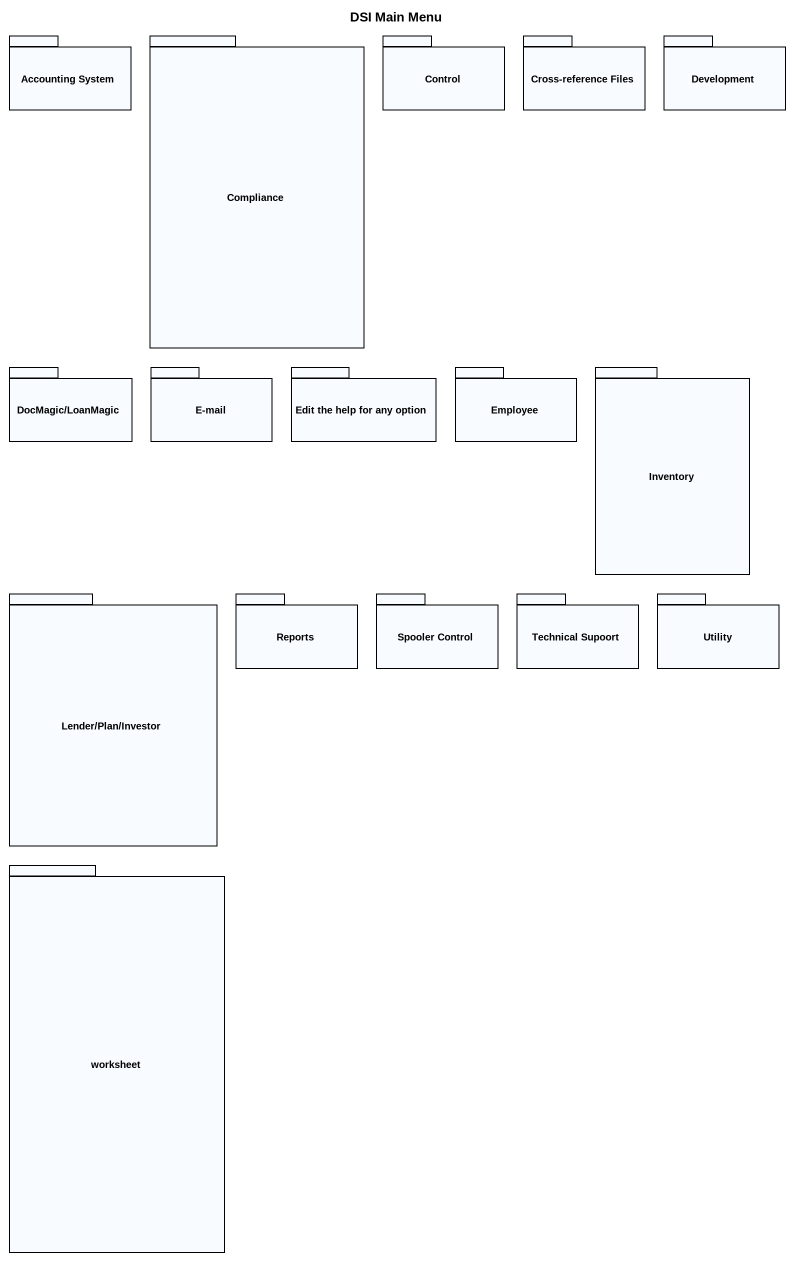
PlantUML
@startuml
title DSI Main Menu
package "Accounting System" as Accounting_System {
}
package Compliance {
}
package "Control" as Control_ {
}
package "Cross-reference Files" as Cross_reference_Files {
}
package Development {
}
package "DocMagic/LoanMagic" as DocMagic_LoanMagic {
}
package "E-mail" as E_mail {
}
package "Edit the help for any option" as Edit_the_help_for_any_option {
}
package Employee {
}
package Inventory {
}
package "Lender/Plan/Investor" as Lender_Plan_Investor {
}
package Reports {
}
package "Spooler Control" as Spooler_Control {
}
package "Technical Supoort" as Technical_Supoort {
}
package Utility {
}
package worksheet {
}
@enduml
